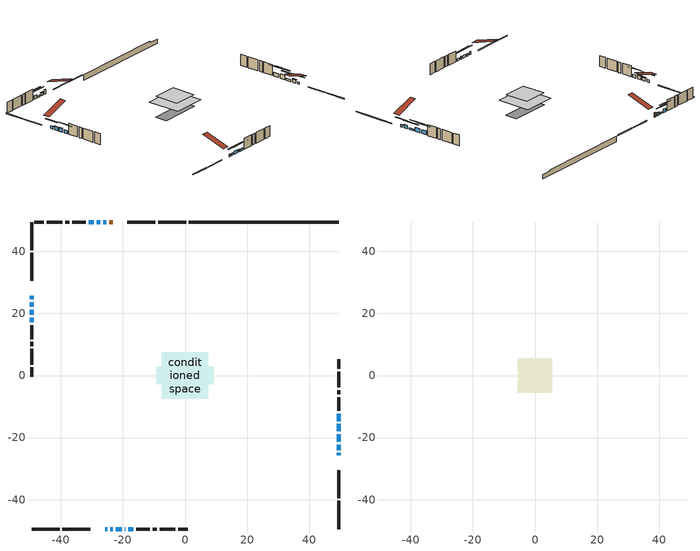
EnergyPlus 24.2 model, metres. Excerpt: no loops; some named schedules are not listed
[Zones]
conditioned space
 floor outside (Floor1 construction): -2.5,-2.5 -2.5,2.5 2.5,2.5 2.5,-2.5 z1.53
 floor adiabatic (AdiabaticFloorConstruction): -7.53,-7.53 -7.53,7.53 7.53,7.53 7.53,-7.53 z3.97
 floor foundation (Slab1 construction): -9.19,-2.85 -9.19,2.85 9.19,2.85 9.19,-2.85 z-0.91
 wall outside (RimJoist1 construction): 0.36,49.45 -8.67,49.45 / -49.45,-49.45 -40.41,-49.45 / -49.45,49.45 -49.45,40.41 / 49.45,-49.45 49.45,-40.41 z1.53:1.83
 wall outside (RimJoist2 construction): -9.6,49.45 -18.63,49.45 / -39.49,-49.45 -30.46,-49.45 / -49.45,39.49 -49.45,30.46 / 49.45,-39.49 49.45,-30.46 z1.53:1.83
 wall outside (AdiabaticWallConstruction 1): -23.33,49.45 -24.4,49.45 z1.53:3.56
 wall outside (AdiabaticWallConstruction): -25.76,-49.45 -25.05,-49.45 / -25.32,49.45 -26.34,49.45 / -22.38,-49.45 -20.35,-49.45 / -19.42,-49.45 -19.22,-49.45 z1.53:2.75; -49.45,25.76 -49.45,24.59 z1.53:2.7; 49.45,-25.76 49.45,-24.95 / -24.12,-49.45 -23.31,-49.45 / -18.29,-49.45 -16.66,-49.45 z1.53:2.55; 49.45,-24.02 49.45,-22.29 z1.53:2.8; -49.45,23.67 -49.45,22.09 / -49.45,18.66 -49.45,17.08 z1.53:2.95; -49.45,21.16 -49.45,19.58 z1.53:3.03; 49.45,-21.36 49.45,-18.92 z1.53:2.34; -27.27,49.45 -28.49,49.45 z1.53:2.35; 49.45,-17.99 49.45,-15.61 z1.53:3.46; 49.45,-14.68 49.45,-12.34 z1.53:3.31; -29.42,49.45 -31.02,49.45 z1.53:3.11
 wall outside (Wall1 construction): -31.95,49.45 -36.37,49.45 / -15.73,-49.45 -11.31,-49.45 / -49.45,16.15 -49.45,11.73 / 49.45,-11.41 49.45,-6.99 z1.53:6.41
 wall outside (Wall2 construction): -37.3,49.45 -38.62,49.45 / -10.38,-49.45 -9.06,-49.45 / -49.45,10.8 -49.45,9.47 / 49.45,-6.06 49.45,-4.74 z1.53:6.41
 wall outside (Wall3 construction): -39.55,49.45 -44.58,49.45 / -8.13,-49.45 -3.1,-49.45 / -49.45,8.54 -49.45,3.52 / 49.45,-3.81 49.45,1.21 z1.53:6.41
 wall outside (Wall4 construction): -45.5,49.45 -48.52,49.45 / -2.18,-49.45 0.84,-49.45 / -49.45,2.59 -49.45,-0.42 / 49.45,2.14 49.45,5.16 z1.53:6.41
 wall foundation (FoundationWall1 construction): 1.29,49.45,-0.91 1.29,49.45,1.53 44.63,49.45,1.53 44.63,49.45,0.91 49.45,49.45,0.91 49.45,49.45,-0.91
 window (WindowConstruction 13): -25.76,-49.45 -25.05,-49.45 z1.53:2.75
 window (WindowConstruction 5): -49.45,25.76 -49.45,24.59 z1.53:2.7
 window (WindowConstruction 6): 49.45,-25.76 49.45,-24.95 z1.53:2.54
 window (WindowConstruction 7): 49.45,-24.02 49.45,-22.29 z1.53:2.8
 window (WindowConstruction 8): -25.32,49.45 -26.34,49.45 z1.53:2.75
 window (WindowConstruction 9): -24.12,-49.45 -23.31,-49.45 z1.53:2.54
 window (WindowConstruction 10): -22.38,-49.45 -20.35,-49.45 z1.53:2.75
 window (WindowConstruction 11): -49.45,23.66 -49.45,22.09 z1.53:2.95
 window (WindowConstruction 12): -49.45,21.16 -49.45,19.58 z1.53:3.03
 window (WindowConstruction 15): 49.45,-21.36 49.45,-18.92 z1.53:2.34
 window (WindowConstruction 14): -19.42,-49.45 -19.22,-49.45 z1.53:2.75
 window (WindowConstruction 16): -27.27,49.45 -28.49,49.45 z1.53:2.34
 window (WindowConstruction): 49.45,-17.99 49.45,-15.61 z1.53:3.46
 window (WindowConstruction 1): 49.45,-14.68 49.45,-12.34 z1.53:3.31
 window (WindowConstruction 2): -29.42,49.45 -31.02,49.45 z1.53:3.11
 window (WindowConstruction 3): -18.29,-49.45 -16.66,-49.45 z1.53:2.54
 window (WindowConstruction 4): -49.45,18.66 -49.45,17.08 z1.53:2.95
 door (Door): -23.33,49.45 -24.4,49.45 z1.53:3.56
 ceiling adiabatic (AdiabaticFloorConstruction): 7.53,-7.53 7.53,7.53 -7.53,7.53 -7.53,-7.53 z3.97
attic - vented
 floor to conditioned space (Floor2 construction Reversed): -5.52,-5.52 -5.52,5.52 5.52,5.52 5.52,-5.52 z6.41
 roof outside (Roof1 construction): -22.4,49.45,6.41 -22.4,38.68,9.99 -19.56,38.68,9.99 -19.56,49.45,6.41; -26.69,-49.45,6.41 -26.69,-38.68,9.99 -29.53,-38.68,9.99 -29.53,-49.45,6.41; -49.45,26.69,6.41 -38.68,26.69,9.99 -38.68,29.53,9.99 -49.45,29.53,6.41; 49.45,-26.69,6.41 38.68,-26.69,9.99 38.68,-29.53,9.99 49.45,-29.53,6.41
shading: -49.45,21.95 -49.45,28.4 -49.86,28.4 -49.86,21.95 z5.34; 49.45,-22.31 49.45,-28.4 49.86,-28.4 49.86,-22.31 z5.18; 49.45,-22.09 49.45,-24.22 49.86,-24.22 49.86,-22.09 z3; -26.54,49.45 -25.12,49.45 -25.12,49.86 -26.54,49.86 z2.95; -20.67,-49.45 -26.76,-49.45 -26.76,-49.86 -20.67,-49.86 z5.18; -17.71,-49.45 -25.02,-49.45 -25.02,-49.86 -17.71,-49.86 z5.39; -49.45,21.89 -49.45,23.87 -49.86,23.87 -49.86,21.89 z3.15; -49.45,19.38 -49.45,21.36 -49.86,21.36 -49.86,19.38 z3.23; 49.45,-16.28 49.45,-24 49.86,-24 49.86,-16.28 z4.98; -31.13,49.45 -24.63,49.45 -24.63,49.86 -31.13,49.86 z4.98; 49.45,-12.97 49.45,-20.63 49.86,-20.63 49.86,-12.97 z6.1; 49.45,-9.7 49.45,-17.32 49.86,-17.32 49.86,-9.7 z5.95; -33.66,49.45 -26.78,49.45 -26.78,49.86 -33.66,49.86 z5.75; -14.02,-49.45 -20.93,-49.45 -20.93,-49.86 -14.02,-49.86 z5.18; -49.45,14.44 -49.45,21.29 -49.86,21.29 -49.86,14.44 z5.59
[Building]
Building 1: Terrain=Suburbs
[Site:Location]
Toronto City Centre_ON: Latitude {deg}=43.63; Longitude {deg}=-79.39; Time Zone {hr}=-5; Elevation {m}=77; Keep Site Location Information=Yes
[Site:GroundTemperature:Shallow]
5.01852, 3.26908, 3.12898, 3.95918, 7.29196, 10.6092, 13.4851, 15.3069, 15.4617, 13.9799, 11.1774, 7.9619
[Site:WaterMainsTemperature]
Calculation Method=Schedule; Temperature Schedule=mains temperature schedule
[Material] Roughness=Rough; Thermal Absorptance=0.9
Name | Thickness {m} | Conductivity {W/m-K} | Density {kg/m3} | Specific Heat {J/kg-K} | Solar Absorptance | Visible Absorptance
asphalt or fiberglass shingles | 0.00635 | 0.162714 | 1121.4 | 1465.45 | 0.4 | 0.4
ceiling loosefill ins | 0.254 | 0.0480833 | 16.02 | 1046.75 | 0.7 | 0.7
ceiling stud and cavity | 0.1397 | 0.159953 | 65.682 | 1177.47 | 0.7 | 0.7
concrete 4.0 in. | 0.1016 | 1.803125 | 2242.8 | 837.4 | 0.7 | 0.7
concrete 8.0 in. | 0.2032 | 1.803125 | 2242.8 | 837.4 | 0.7 | 0.7
door material | 0.04445 | 0.053851 | 512.64 | 1214.23 | 0.7 | 0.7
exterior vertical ins | 0.0355244 | 0.029427 | 32.04 | 1214.23 | 0.7 | 0.7
floor covering | 0.0127 | 0.0433444 | 54.468 | 1339.84 | 0.6 | 0.6
floor rigid ins; rim joist rigid ins; wall rigid ins | 0.051816 | 0.029427 | 32.04 | 1214.23 | 0.7 | 0.7
floor rigid ins 1; wall rigid ins 1 | 0.512978 | 0.029427 | 32.04 | 1214.23 | 0.7 | 0.7
floor stud and cavity | 0.1397 | 0.2272 | 92.3553 | 1139.71 | 0.7 | 0.7
floor stud and cavity 1 | 0.1397 | 1.75129 | 37.0049 | 1207.88 | 0.7 | 0.7
furniture material conditioned space 1 | 0.1524 | 0.115458 | 640.8 | 1214.23 | 0.6 | 0.6
gypsum board | 0.0127 | 0.160291 | 801 | 837.4 | 0.6 | 0.6
gypsum board 1 | 0.00254 | 0.160291 | 801 | 837.4 | 0.6 | 0.6
gypsum board 2 | 0.0127 | 0.160291 | 801 | 837.4 | 0.7 | 0.7
osb sheathing 0.5 in. | 0.0127 | 0.115458 | 512.64 | 1214.23 | 0.7 | 0.7
osb sheathing 0.75 in. | 0.01905 | 0.115458 | 512.64 | 1214.23 | 0.7 | 0.7
osb sheathing 2.0 in. | 0.0508 | 0.115458 | 512.64 | 1214.23 | 0.7 | 0.7
rim joist stud and cavity | 0.0508 | 0.0405436 | 125.044 | 1163.47 | 0.6 | 0.6
rim joist stud and cavity 1 | 0.0508 | 0.0290657 | 125.044 | 1163.47 | 0.6 | 0.6
wall stud and cavity | 0.1397 | 0.260132 | 139.0536 | 1170.24 | 0.7 | 0.7
wall stud and cavity 1 | 0.0889 | 0.259955 | 50.32683 | 1063.81 | 0.7 | 0.7
wall stud and cavity 2 | 0.1397 | 0.260987 | 139.0536 | 1170.24 | 0.7 | 0.7
wall stud and cavity 3 | 0.1397 | 0.0842636 | 139.0536 | 1170.24 | 0.7 | 0.7
wall stud and cavity 4 | 0.0889 | 0.380278 | 52.3479 | 1209.89 | 0.7 | 0.7
wall stud and cavity 5 | 0.0889 | 0.391764 | 83.0341 | 1211.67 | 0.7 | 0.7
wood siding | 0.0254 | 0.102417 | 544.68 | 1172.36 | 0.4 | 0.4
wood siding 1 | 0.00254 | 0.102417 | 544.68 | 1172.36 | 0.4 | 0.4
wood siding 2; wood siding 3; wood siding 4 | 0.0254 | 0.102417 | 544.68 | 1172.36 | 0.7 | 0.7
[WindowMaterial:SimpleGlazingSystem]
Name | U-Factor {W/m2-K} | Solar Heat Gain Coefficient
WindowMaterial | 2.87647 | 0.71
WindowMaterial 1 | 2.9077 | 0.68
WindowMaterial 10 | 6.70685 | 0.75
WindowMaterial 11 | 7.17813 | 0.61
WindowMaterial 12 | 2.94461 | 0.64
WindowMaterial 13 | 2.961077 | 0.56
WindowMaterial 2 | 2.909975 | 0.64
WindowMaterial 3 | 2.96903 | 0.55
WindowMaterial 4 | 2.90259 | 0.68
WindowMaterial 5 | 2.92474 | 0.66
WindowMaterial 6 | 2.95256 | 0.63
WindowMaterial 7 | 2.904297 | 0.68
WindowMaterial 8 | 2.94518 | 0.59
WindowMaterial 9 | 2.90032 | 0.68
[Construction]
AdiabaticFloorConstruction: floor stud and cavity 1, floor rigid ins 1, osb sheathing 0.75 in., floor covering
AdiabaticWallConstruction: wood siding 3, wall rigid ins 1, wall stud and cavity 4, gypsum board
AdiabaticWallConstruction 1: wood siding 4, wall rigid ins 1, wall stud and cavity 4, gypsum board
Door: door material
Floor1 construction: floor stud and cavity, floor rigid ins, osb sheathing 0.75 in., floor covering
Floor2 construction Reversed: gypsum board, ceiling stud and cavity, ceiling loosefill ins
FoundationWall1 construction: concrete 8.0 in., gypsum board 2
furniture construction conditioned space 1: furniture material conditioned space 1
PartitionWallConstruction: gypsum board, wall stud and cavity 5, gypsum board
RimJoist1 construction: wood siding 2, rim joist rigid ins, osb sheathing 2.0 in., rim joist stud and cavity
RimJoist2 construction: wood siding 2, osb sheathing 2.0 in., rim joist stud and cavity 1
Roof1 construction: asphalt or fiberglass shingles
Slab1 construction: concrete 4.0 in.
Wall1 construction: wood siding, wall rigid ins, osb sheathing 0.5 in., wall stud and cavity, gypsum board
Wall2 construction: wood siding 1, wall stud and cavity 1, gypsum board 1
Wall3 construction: wood siding, wall rigid ins, osb sheathing 0.5 in., wall stud and cavity 2, gypsum board
Wall4 construction: wood siding, osb sheathing 0.5 in., wall stud and cavity 3, gypsum board
WindowConstruction: WindowMaterial
WindowConstruction 1: WindowMaterial 1
WindowConstruction 10; WindowConstruction 8: WindowMaterial 8
WindowConstruction 11; WindowConstruction 4: WindowMaterial 4
WindowConstruction 12: WindowMaterial 9
WindowConstruction 13: WindowMaterial 10
WindowConstruction 14: WindowMaterial 11
WindowConstruction 15: WindowMaterial 12
WindowConstruction 16: WindowMaterial 13
WindowConstruction 2: WindowMaterial 2
WindowConstruction 3; WindowConstruction 9: WindowMaterial 3
WindowConstruction 5: WindowMaterial 5
WindowConstruction 6: WindowMaterial 6
WindowConstruction 7: WindowMaterial 7
[Zone] Multiplier=1; Part of Total Floor Area=Yes
Name | Volume {m3}
attic - vented | 71.0824
conditioned space | 888.9
[Space]
Name | Zone | Volume {m3}
attic - vented 1 | attic - vented | 71.0824
conditioned space 1 | conditioned space | 888.9
[ZoneInfiltration:EffectiveLeakageArea]
infil attic - vented 1: Zone or Space=attic - vented 1; Schedule=Always On Discrete; Effective Air Leakage Area {cm2}=5139.79; Stack Coefficient=0.000249441; Wind Coefficient=1.0671e-05
[ZoneMixing]
whole house fan mix: Zone or Space=attic - vented; Schedule=Always On Continuous; Design Flow Rate Calculation Method=Flow/Zone; Design Flow Rate {m3/s}=0; Source Zone or Space=conditioned space
[SurfaceProperty:ExposedFoundationPerimeter]
Slab1: Exposed Perimeter Calculation Method=TotalExposedPerimeter; Total Exposed Perimeter {m}=48.159
[InternalMass] Zone or ZoneList=conditioned space; Space or SpaceList=conditioned space 1
Name | Construction | Surface Area {m2}
furniture mass conditioned space 1 | furniture construction conditioned space 1 | 142.708
partition wall mass | PartitionWallConstruction | 356.77
[Lights]
interior lighting: Zone or ZoneList or Space or SpaceList=conditioned space 1; Schedule=interior lighting schedule; Design Level Calculation Method=LightingLevel; Lighting Level {W}=343.2; Return Air Fraction=0; Fraction Radiant=0.6; Fraction Visible=0.2; Fraction Replaceable=1
[People]
occupants: Zone or ZoneList or Space or SpaceList=conditioned space 1; Number of People Schedule=occupants schedule; Number of People Calculation Method=People; Number of People=3; Fraction Radiant=0.314171; Sensible Heat Fraction=0.56303; Activity Level Schedule=occupants activity schedule; Carbon Dioxide Generation Rate {m3/s-W}=0; Enable ASHRAE 55 Comfort Warnings=No; Mean Radiant Temperature Calculation Type=EnclosureAveraged
[ElectricEquipment] Zone or ZoneList or Space or SpaceList=conditioned space 1; Design Level Calculation Method=EquipmentLevel
Name | Schedule | Design Level {W} | Fraction Latent | Fraction Radiant | Fraction Lost
clothes dryer | clothes dryer schedule | 140.772 | 0.015 | 0.081 | 0.85
clothes washer | clothes washer schedule | 32.1985 | 0.03 | 0.162 | 0.7
cooking range | cooking range schedule | 215.147 | 0.08 | 0.432 | 0.2
dishwasher | dishwasher schedule | 66.8632 | 0.3 | 0.18 | 0.4
fridge | fridge schedule | 72.9452 | 0 | 0.6 | 0
mech vent house fan | mech vent house fan schedule | 0.95 | 0 | 0 | 1
mech vent house fan cfis | mech vent house fan cfis schedule | 0 | 0 | 0 | 0
misc plug loads | misc plug loads schedule | 494.7 | 0.045 | 0.513 | 0.1
whole house fan | Always On Discrete | 0 | 0 | 0 | 1
[OtherEquipment] Zone or ZoneList or Space or SpaceList=conditioned space 1; Design Level Calculation Method=EquipmentLevel
Name | Fuel Type | Schedule | Design Level {W} | Fraction Latent | Fraction Radiant | Fraction Lost
clothes dryer 1 | Electricity | clothes dryer schedule | 0 | 0.015 | 0.081 | 0.85
cooking range 1 | Electricity | cooking range schedule | 0 | 0.08 | 0.432 | 0.2
general water use latent | None | general water use schedule | 62.594 | 1 | 0 | 0
general water use sensible | None | general water use schedule | -61.6891 | 0 | 0.6 | 0
mech vent house fan latent load | None | Always On Discrete | 0 | 1 | 0 | 0
mech vent house fan sensible load | None | Always On Discrete | 0 | 0 | 0 | 0
water heater energy adjustment1 | NaturalGas | Always On Discrete | 0.01 | 0 | 0 | 1
[ZoneInfiltration:DesignFlowRate] Zone or ZoneList or Space or SpaceList=conditioned space 1; Schedule=Always On Discrete; Design Flow Rate Calculation Method=Flow/Zone; Design Flow Rate {m3/s}=0
infil flow; natural vent flow; whole house fan flow
[Foundation:Kiva]
Foundation Kiva 1: Initial Indoor Air Temperature {C}=18; Wall Height Above Grade {m}=1.52997; Wall Depth Below Slab {m}=0.2032; Custom Block Material Name 1=exterior vertical ins; Custom Block Depth 1 {m}=2.43998; Custom Block X Position 1 {m}=0.2159; Custom Block Z Position 1 {m}=0
[Foundation:Kiva:Settings]
Soil Conductivity {W/m-K}=0.849921; Soil Density {kg/m3}=1842.3; Soil Specific Heat {J/kg-K}=418.7; Ground Solar Absorptivity=0.9; Ground Thermal Absorptivity=0.9; Ground Surface Roughness {m}=0.03; Far-Field Width {m}=40; Deep-Ground Boundary Condition=ZeroFlux; Deep-Ground Depth {m}=40; Minimum Cell Dimension {m}=0.2; Maximum Cell Growth Coefficient=3; Simulation Timestep=Timestep
[Exterior:Lights]
exterior lighting: Schedule=exterior lighting schedule; Design Level {W}=75.6
[Schedule:Constant]
Name | Hourly Value
Always On Continuous; mech vent house fan schedule; mech vent house fan cfis schedule; Always On Discrete | 1
occupants activity schedule | 117.228
fridge schedule | 0
[Schedule:Week:Daily]
interior lighting schedule Week Rule - Jan1-Jan27: interior lighting schedule day, interior lighting schedule day, interior lighting schedule day, interior lighting schedule day, interior lighting schedule day, interior lighting schedule day, interior lighting schedule day, interior lighting schedule default day, interior lighting schedule default day, interior lighting schedule default day, interior lighting schedule default day, interior lighting schedule default day
interior lighting schedule Week Rule - Jan28-Feb3: interior lighting schedule day, interior lighting schedule day, interior lighting schedule day, interior lighting schedule day, interior lighting schedule day 1, interior lighting schedule day 1, interior lighting schedule day 1, interior lighting schedule default day, interior lighting schedule default day, interior lighting schedule default day, interior lighting schedule default day, interior lighting schedule default day
interior lighting schedule Week Rule - Feb4-Feb24: interior lighting schedule day 1, interior lighting schedule day 1, interior lighting schedule day 1, interior lighting schedule day 1, interior lighting schedule day 1, interior lighting schedule day 1, interior lighting schedule day 1, interior lighting schedule default day, interior lighting schedule default day, interior lighting schedule default day, interior lighting schedule default day, interior lighting schedule default day
interior lighting schedule Week Rule - Feb25-Mar3: interior lighting schedule day 1, interior lighting schedule day 1, interior lighting schedule day 1, interior lighting schedule day 1, interior lighting schedule day 2, interior lighting schedule day 2, interior lighting schedule day 2, interior lighting schedule default day, interior lighting schedule default day, interior lighting schedule default day, interior lighting schedule default day, interior lighting schedule default day
interior lighting schedule Week Rule - Mar4-Mar31: interior lighting schedule day 2, interior lighting schedule day 2, interior lighting schedule day 2, interior lighting schedule day 2, interior lighting schedule day 2, interior lighting schedule day 2, interior lighting schedule day 2, interior lighting schedule default day, interior lighting schedule default day, interior lighting schedule default day, interior lighting schedule default day, interior lighting schedule default day
interior lighting schedule Week Rule - Apr1-Apr28: interior lighting schedule day 3, interior lighting schedule day 3, interior lighting schedule day 3, interior lighting schedule day 3, interior lighting schedule day 3, interior lighting schedule day 3, interior lighting schedule day 3, interior lighting schedule default day, interior lighting schedule default day, interior lighting schedule default day, interior lighting schedule default day, interior lighting schedule default day
interior lighting schedule Week Rule - Apr29-May5: interior lighting schedule day 3, interior lighting schedule day 3, interior lighting schedule day 4, interior lighting schedule day 4, interior lighting schedule day 4, interior lighting schedule day 4, interior lighting schedule day 4, interior lighting schedule default day, interior lighting schedule default day, interior lighting schedule default day, interior lighting schedule default day, interior lighting schedule default day
interior lighting schedule Week Rule - May6-May26: interior lighting schedule day 4, interior lighting schedule day 4, interior lighting schedule day 4, interior lighting schedule day 4, interior lighting schedule day 4, interior lighting schedule day 4, interior lighting schedule day 4, interior lighting schedule default day, interior lighting schedule default day, interior lighting schedule default day, interior lighting schedule default day, interior lighting schedule default day
interior lighting schedule Week Rule - May27-Jun2: interior lighting schedule day 4, interior lighting schedule day 4, interior lighting schedule day 4, interior lighting schedule day 4, interior lighting schedule day 4, interior lighting schedule day 5, interior lighting schedule day 5, interior lighting schedule default day, interior lighting schedule default day, interior lighting schedule default day, interior lighting schedule default day, interior lighting schedule default day
interior lighting schedule Week Rule - Jun3-Jun30: interior lighting schedule day 5, interior lighting schedule day 5, interior lighting schedule day 5, interior lighting schedule day 5, interior lighting schedule day 5, interior lighting schedule day 5, interior lighting schedule day 5, interior lighting schedule default day, interior lighting schedule default day, interior lighting schedule default day, interior lighting schedule default day, interior lighting schedule default day
interior lighting schedule Week Rule - Jul1-Jul28: interior lighting schedule day 6, interior lighting schedule day 6, interior lighting schedule day 6, interior lighting schedule day 6, interior lighting schedule day 6, interior lighting schedule day 6, interior lighting schedule day 6, interior lighting schedule default day, interior lighting schedule default day, interior lighting schedule default day, interior lighting schedule default day, interior lighting schedule default day
interior lighting schedule Week Rule - Jul29-Aug4: interior lighting schedule day 6, interior lighting schedule day 6, interior lighting schedule day 6, interior lighting schedule day 7, interior lighting schedule day 7, interior lighting schedule day 7, interior lighting schedule day 7, interior lighting schedule default day, interior lighting schedule default day, interior lighting schedule default day, interior lighting schedule default day, interior lighting schedule default day
interior lighting schedule Week Rule - Aug5-Aug25: interior lighting schedule day 7, interior lighting schedule day 7, interior lighting schedule day 7, interior lighting schedule day 7, interior lighting schedule day 7, interior lighting schedule day 7, interior lighting schedule day 7, interior lighting schedule default day, interior lighting schedule default day, interior lighting schedule default day, interior lighting schedule default day, interior lighting schedule default day
interior lighting schedule Week Rule - Aug26-Sep1: interior lighting schedule day 7, interior lighting schedule day 7, interior lighting schedule day 7, interior lighting schedule day 7, interior lighting schedule day 7, interior lighting schedule day 7, interior lighting schedule day 8, interior lighting schedule default day, interior lighting schedule default day, interior lighting schedule default day, interior lighting schedule default day, interior lighting schedule default day
interior lighting schedule Week Rule - Sep2-Sep29: interior lighting schedule day 8, interior lighting schedule day 8, interior lighting schedule day 8, interior lighting schedule day 8, interior lighting schedule day 8, interior lighting schedule day 8, interior lighting schedule day 8, interior lighting schedule default day, interior lighting schedule default day, interior lighting schedule default day, interior lighting schedule default day, interior lighting schedule default day
interior lighting schedule Week Rule - Sep30-Oct6: interior lighting schedule day 8, interior lighting schedule day 9, interior lighting schedule day 9, interior lighting schedule day 9, interior lighting schedule day 9, interior lighting schedule day 9, interior lighting schedule day 9, interior lighting schedule default day, interior lighting schedule default day, interior lighting schedule default day, interior lighting schedule default day, interior lighting schedule default day
interior lighting schedule Week Rule - Oct7-Oct27: interior lighting schedule day 9, interior lighting schedule day 9, interior lighting schedule day 9, interior lighting schedule day 9, interior lighting schedule day 9, interior lighting schedule day 9, interior lighting schedule day 9, interior lighting schedule default day, interior lighting schedule default day, interior lighting schedule default day, interior lighting schedule default day, interior lighting schedule default day
interior lighting schedule Week Rule - Oct28-Nov3: interior lighting schedule day 9, interior lighting schedule day 9, interior lighting schedule day 9, interior lighting schedule day 9, interior lighting schedule day 10, interior lighting schedule day 10, interior lighting schedule day 10, interior lighting schedule default day, interior lighting schedule default day, interior lighting schedule default day, interior lighting schedule default day, interior lighting schedule default day
interior lighting schedule Week Rule - Nov4-Nov24: interior lighting schedule day 10, interior lighting schedule day 10, interior lighting schedule day 10, interior lighting schedule day 10, interior lighting schedule day 10, interior lighting schedule day 10, interior lighting schedule day 10, interior lighting schedule default day, interior lighting schedule default day, interior lighting schedule default day, interior lighting schedule default day, interior lighting schedule default day
interior lighting schedule Week Rule - Nov25-Dec1: interior lighting schedule day 10, interior lighting schedule day 10, interior lighting schedule day 10, interior lighting schedule day 10, interior lighting schedule day 10, interior lighting schedule day 10, interior lighting schedule day 11, interior lighting schedule default day, interior lighting schedule default day, interior lighting schedule default day, interior lighting schedule default day, interior lighting schedule default day
interior lighting schedule Week Rule - Dec2-Dec31: interior lighting schedule day 11, interior lighting schedule day 11, interior lighting schedule day 11, interior lighting schedule day 11, interior lighting schedule day 11, interior lighting schedule day 11, interior lighting schedule day 11, interior lighting schedule default day, interior lighting schedule default day, interior lighting schedule default day, interior lighting schedule default day, interior lighting schedule default day
occupants schedule Week Rule - Jan1-Dec31: occupants schedule day, occupants schedule day, occupants schedule day, occupants schedule day, occupants schedule day, occupants schedule day, occupants schedule day, occupants schedule default day, occupants schedule default day, occupants schedule default day, occupants schedule default day, occupants schedule default day
clothes dryer schedule Week Rule - Jan1-Dec31: clothes dryer schedule day, clothes dryer schedule day, clothes dryer schedule day, clothes dryer schedule day, clothes dryer schedule day, clothes dryer schedule day, clothes dryer schedule day, clothes dryer schedule default day, clothes dryer schedule default day, clothes dryer schedule default day, clothes dryer schedule default day, clothes dryer schedule default day
clothes washer schedule Week Rule - Jan1-Dec31: clothes washer schedule day, clothes washer schedule day, clothes washer schedule day, clothes washer schedule day, clothes washer schedule day, clothes washer schedule day, clothes washer schedule day, clothes washer schedule default day, clothes washer schedule default day, clothes washer schedule default day, clothes washer schedule default day, clothes washer schedule default day
cooking range schedule Week Rule - Jan1-Dec31: cooking range schedule day, cooking range schedule day, cooking range schedule day, cooking range schedule day, cooking range schedule day, cooking range schedule day, cooking range schedule day, cooking range schedule default day, cooking range schedule default day, cooking range schedule default day, cooking range schedule default day, cooking range schedule default day
dishwasher schedule Week Rule - Jan1-Dec31: dishwasher schedule day, dishwasher schedule day, dishwasher schedule day, dishwasher schedule day, dishwasher schedule day, dishwasher schedule day, dishwasher schedule day, dishwasher schedule default day, dishwasher schedule default day, dishwasher schedule default day, dishwasher schedule default day, dishwasher schedule default day
misc plug loads schedule Week Rule - Jan1-Dec31: misc plug loads schedule day, misc plug loads schedule day, misc plug loads schedule day, misc plug loads schedule day, misc plug loads schedule day, misc plug loads schedule day, misc plug loads schedule day, misc plug loads schedule default day, misc plug loads schedule default day, misc plug loads schedule default day, misc plug loads schedule default day, misc plug loads schedule default day
general water use schedule Week Rule - Jan1-Dec31: general water use schedule day, general water use schedule day, general water use schedule day, general water use schedule day, general water use schedule day, general water use schedule day, general water use schedule day, general water use schedule default day, general water use schedule default day, general water use schedule default day, general water use schedule default day, general water use schedule default day
exterior lighting schedule Week Rule - Jan1-Jan27: exterior lighting schedule day, exterior lighting schedule day, exterior lighting schedule day, exterior lighting schedule day, exterior lighting schedule day, exterior lighting schedule day, exterior lighting schedule day, exterior lighting schedule default day, exterior lighting schedule default day, exterior lighting schedule default day, exterior lighting schedule default day, exterior lighting schedule default day
exterior lighting schedule Week Rule - Jan28-Feb3: exterior lighting schedule day, exterior lighting schedule day, exterior lighting schedule day, exterior lighting schedule day, exterior lighting schedule day 1, exterior lighting schedule day 1, exterior lighting schedule day 1, exterior lighting schedule default day, exterior lighting schedule default day, exterior lighting schedule default day, exterior lighting schedule default day, exterior lighting schedule default day
exterior lighting schedule Week Rule - Feb4-Feb24: exterior lighting schedule day 1, exterior lighting schedule day 1, exterior lighting schedule day 1, exterior lighting schedule day 1, exterior lighting schedule day 1, exterior lighting schedule day 1, exterior lighting schedule day 1, exterior lighting schedule default day, exterior lighting schedule default day, exterior lighting schedule default day, exterior lighting schedule default day, exterior lighting schedule default day
exterior lighting schedule Week Rule - Feb25-Mar3: exterior lighting schedule day 1, exterior lighting schedule day 1, exterior lighting schedule day 1, exterior lighting schedule day 1, exterior lighting schedule day 2, exterior lighting schedule day 2, exterior lighting schedule day 2, exterior lighting schedule default day, exterior lighting schedule default day, exterior lighting schedule default day, exterior lighting schedule default day, exterior lighting schedule default day
exterior lighting schedule Week Rule - Mar4-Mar31: exterior lighting schedule day 2, exterior lighting schedule day 2, exterior lighting schedule day 2, exterior lighting schedule day 2, exterior lighting schedule day 2, exterior lighting schedule day 2, exterior lighting schedule day 2, exterior lighting schedule default day, exterior lighting schedule default day, exterior lighting schedule default day, exterior lighting schedule default day, exterior lighting schedule default day
exterior lighting schedule Week Rule - Apr1-Apr28: exterior lighting schedule day 3, exterior lighting schedule day 3, exterior lighting schedule day 3, exterior lighting schedule day 3, exterior lighting schedule day 3, exterior lighting schedule day 3, exterior lighting schedule day 3, exterior lighting schedule default day, exterior lighting schedule default day, exterior lighting schedule default day, exterior lighting schedule default day, exterior lighting schedule default day
exterior lighting schedule Week Rule - Apr29-May5: exterior lighting schedule day 3, exterior lighting schedule day 3, exterior lighting schedule day 4, exterior lighting schedule day 4, exterior lighting schedule day 4, exterior lighting schedule day 4, exterior lighting schedule day 4, exterior lighting schedule default day, exterior lighting schedule default day, exterior lighting schedule default day, exterior lighting schedule default day, exterior lighting schedule default day
exterior lighting schedule Week Rule - May6-May26: exterior lighting schedule day 4, exterior lighting schedule day 4, exterior lighting schedule day 4, exterior lighting schedule day 4, exterior lighting schedule day 4, exterior lighting schedule day 4, exterior lighting schedule day 4, exterior lighting schedule default day, exterior lighting schedule default day, exterior lighting schedule default day, exterior lighting schedule default day, exterior lighting schedule default day
exterior lighting schedule Week Rule - May27-Jun2: exterior lighting schedule day 4, exterior lighting schedule day 4, exterior lighting schedule day 4, exterior lighting schedule day 4, exterior lighting schedule day 4, exterior lighting schedule day 5, exterior lighting schedule day 5, exterior lighting schedule default day, exterior lighting schedule default day, exterior lighting schedule default day, exterior lighting schedule default day, exterior lighting schedule default day
exterior lighting schedule Week Rule - Jun3-Jun30: exterior lighting schedule day 5, exterior lighting schedule day 5, exterior lighting schedule day 5, exterior lighting schedule day 5, exterior lighting schedule day 5, exterior lighting schedule day 5, exterior lighting schedule day 5, exterior lighting schedule default day, exterior lighting schedule default day, exterior lighting schedule default day, exterior lighting schedule default day, exterior lighting schedule default day
exterior lighting schedule Week Rule - Jul1-Jul28: exterior lighting schedule day 6, exterior lighting schedule day 6, exterior lighting schedule day 6, exterior lighting schedule day 6, exterior lighting schedule day 6, exterior lighting schedule day 6, exterior lighting schedule day 6, exterior lighting schedule default day, exterior lighting schedule default day, exterior lighting schedule default day, exterior lighting schedule default day, exterior lighting schedule default day
exterior lighting schedule Week Rule - Jul29-Aug4: exterior lighting schedule day 6, exterior lighting schedule day 6, exterior lighting schedule day 6, exterior lighting schedule day 7, exterior lighting schedule day 7, exterior lighting schedule day 7, exterior lighting schedule day 7, exterior lighting schedule default day, exterior lighting schedule default day, exterior lighting schedule default day, exterior lighting schedule default day, exterior lighting schedule default day
exterior lighting schedule Week Rule - Aug5-Aug25: exterior lighting schedule day 7, exterior lighting schedule day 7, exterior lighting schedule day 7, exterior lighting schedule day 7, exterior lighting schedule day 7, exterior lighting schedule day 7, exterior lighting schedule day 7, exterior lighting schedule default day, exterior lighting schedule default day, exterior lighting schedule default day, exterior lighting schedule default day, exterior lighting schedule default day
exterior lighting schedule Week Rule - Aug26-Sep1: exterior lighting schedule day 7, exterior lighting schedule day 7, exterior lighting schedule day 7, exterior lighting schedule day 7, exterior lighting schedule day 7, exterior lighting schedule day 7, exterior lighting schedule day 8, exterior lighting schedule default day, exterior lighting schedule default day, exterior lighting schedule default day, exterior lighting schedule default day, exterior lighting schedule default day
exterior lighting schedule Week Rule - Sep2-Sep29: exterior lighting schedule day 8, exterior lighting schedule day 8, exterior lighting schedule day 8, exterior lighting schedule day 8, exterior lighting schedule day 8, exterior lighting schedule day 8, exterior lighting schedule day 8, exterior lighting schedule default day, exterior lighting schedule default day, exterior lighting schedule default day, exterior lighting schedule default day, exterior lighting schedule default day
[Schedule:Year]
interior lighting schedule: interior lighting schedule Week Rule - Jan1-Jan27, 1, 1, 1, 27, interior lighting schedule Week Rule - Jan28-Feb3, 1, 28, 2, 3, interior lighting schedule Week Rule - Feb4-Feb24, 2, 4, 2, 24, interior lighting schedule Week Rule - Feb25-Mar3, 2, 25, 3, 3, interior lighting schedule Week Rule - Mar4-Mar31, 3, 4, 3, 31, interior lighting schedule Week Rule - Apr1-Apr28, 4, 1, 4, 28, interior lighting schedule Week Rule - Apr29-May5, 4, 29, 5, 5, interior lighting schedule Week Rule - May6-May26, 5, 6, 5, 26, interior lighting schedule Week Rule - May27-Jun2, 5, 27, 6, 2, interior lighting schedule Week Rule - Jun3-Jun30, 6, 3, 6, 30, interior lighting schedule Week Rule - Jul1-Jul28, 7, 1, 7, 28, interior lighting schedule Week Rule - Jul29-Aug4, 7, 29, 8, 4, interior lighting schedule Week Rule - Aug5-Aug25, 8, 5, 8, 25, interior lighting schedule Week Rule - Aug26-Sep1, 8, 26, 9, 1, interior lighting schedule Week Rule - Sep2-Sep29, 9, 2, 9, 29, interior lighting schedule Week Rule - Sep30-Oct6, 9, 30, 10, 6, interior lighting schedule Week Rule - Oct7-Oct27, 10, 7, 10, 27, interior lighting schedule Week Rule - Oct28-Nov3, 10, 28, 11, 3, interior lighting schedule Week Rule - Nov4-Nov24, 11, 4, 11, 24, interior lighting schedule Week Rule - Nov25-Dec1, 11, 25, 12, 1, interior lighting schedule Week Rule - Dec2-Dec31, 12, 2, 12, 31
occupants schedule: occupants schedule Week Rule - Jan1-Dec31, 1, 1, 12, 31
clothes dryer schedule: clothes dryer schedule Week Rule - Jan1-Dec31, 1, 1, 12, 31
clothes washer schedule: clothes washer schedule Week Rule - Jan1-Dec31, 1, 1, 12, 31
cooking range schedule: cooking range schedule Week Rule - Jan1-Dec31, 1, 1, 12, 31
dishwasher schedule: dishwasher schedule Week Rule - Jan1-Dec31, 1, 1, 12, 31
misc plug loads schedule: misc plug loads schedule Week Rule - Jan1-Dec31, 1, 1, 12, 31
general water use schedule: general water use schedule Week Rule - Jan1-Dec31, 1, 1, 12, 31
exterior lighting schedule: exterior lighting schedule Week Rule - Jan1-Jan27, 1, 1, 1, 27, exterior lighting schedule Week Rule - Jan28-Feb3, 1, 28, 2, 3, exterior lighting schedule Week Rule - Feb4-Feb24, 2, 4, 2, 24, exterior lighting schedule Week Rule - Feb25-Mar3, 2, 25, 3, 3, exterior lighting schedule Week Rule - Mar4-Mar31, 3, 4, 3, 31, exterior lighting schedule Week Rule - Apr1-Apr28, 4, 1, 4, 28, exterior lighting schedule Week Rule - Apr29-May5, 4, 29, 5, 5, exterior lighting schedule Week Rule - May6-May26, 5, 6, 5, 26, exterior lighting schedule Week Rule - May27-Jun2, 5, 27, 6, 2, exterior lighting schedule Week Rule - Jun3-Jun30, 6, 3, 6, 30, exterior lighting schedule Week Rule - Jul1-Jul28, 7, 1, 7, 28, exterior lighting schedule Week Rule - Jul29-Aug4, 7, 29, 8, 4, exterior lighting schedule Week Rule - Aug5-Aug25, 8, 5, 8, 25, exterior lighting schedule Week Rule - Aug26-Sep1, 8, 26, 9, 1, exterior lighting schedule Week Rule - Sep2-Sep29, 9, 2, 9, 29, exterior lighting schedule Week Rule - Sep30-Oct6, 9, 30, 10, 6, exterior lighting schedule Week Rule - Oct7-Oct27, 10, 7, 10, 27, exterior lighting schedule Week Rule - Oct28-Nov3, 10, 28, 11, 3, exterior lighting schedule Week Rule - Nov4-Nov24, 11, 4, 11, 24, exterior lighting schedule Week Rule - Nov25-Dec1, 11, 25, 12, 1, exterior lighting schedule Week Rule - Dec2-Dec31, 12, 2, 12, 31
[Schedule:Compact]
mains temperature schedule: Through: 01/01, For: AllDays, Until: 24:00, 8.80333, Through: 01/02, For: AllDays, Until: 24:00, 8.74333, Through: 01/03, For: AllDays, Until: 24:00, 8.68389, Through: 01/04, For: AllDays, Until: 24:00, 8.62611, Through: 01/05, For: AllDays, Until: 24:00, 8.56944, Through: 01/06, For: AllDays, Until: 24:00, 8.51389, Through: 01/07, For: AllDays, Until: 24:00, 8.45944, Through: 01/08, For: AllDays, Until: 24:00, 8.40611, Through: 01/09, For: AllDays, Until: 24:00, 8.35389, Through: 01/10, For: AllDays, Until: 24:00, 8.30278, Through: 01/11, For: AllDays, Until: 24:00, 8.25333, Through: 01/12, For: AllDays, Until: 24:00, 8.205, Through: 01/13, For: AllDays, Until: 24:00, 8.15778, Through: 01/14, For: AllDays, Until: 24:00, 8.11222, Through: 01/15, For: AllDays, Until: 24:00, 8.06778, Through: 01/16, For: AllDays, Until: 24:00, 8.02444, Through: 01/17, For: AllDays, Until: 24:00, 7.98222, Through: 01/18, For: AllDays, Until: 24:00, 7.94167, Through: 01/19, For: AllDays, Until: 24:00, 7.90222, Through: 01/20, For: AllDays, Until: 24:00, 7.86444, Through: 01/21, For: AllDays, Until: 24:00, 7.82778, Through: 01/22, For: AllDays, Until: 24:00, 7.79278, Through: 01/23, For: AllDays, Until: 24:00, 7.75889, Through: 01/24, For: AllDays, Until: 24:00, 7.72667, Through: 01/25, For: AllDays, Until: 24:00, 7.69556, Through: 01/26, For: AllDays, Until: 24:00, 7.66611, Through: 01/27, For: AllDays, Until: 24:00, 7.63778, Through: 01/28, For: AllDays, Until: 24:00, 7.61111, Through: 01/29, For: AllDays, Until: 24:00, 7.58556, Through: 01/30, For: AllDays, Until: 24:00, 7.56167, Through: 01/31, For: AllDays, Until: 24:00, 7.53944, Through: 02/01, For: AllDays, Until: 24:00, 7.51833, Through: 02/02, For: AllDays, Until: 24:00, 7.49889, Through: 02/03, For: AllDays, Until: 24:00, 7.48111, Through: 02/04, For: AllDays, Until: 24:00, 7.46444, Through: 02/05, For: AllDays, Until: 24:00, 7.44944, Through: 02/06, For: AllDays, Until: 24:00, 7.43556, Through: 02/07, For: AllDays, Until: 24:00, 7.42333, Through: 02/08, For: AllDays, Until: 24:00, 7.41278, Through: 02/09, For: AllDays, Until: 24:00, 7.40389, Through: 02/10, For: AllDays, Until: 24:00, 7.39611, Through: 02/11, For: AllDays, Until: 24:00, 7.39, Through: 02/12, For: AllDays, Until: 24:00, 7.38556, Through: 02/13, For: AllDays, Until: 24:00, 7.38222, Through: 02/14, For: AllDays, Until: 24:00, 7.38056, Through: 02/15, For: AllDays, Until: 24:00, 7.38056, Through: 02/16, For: AllDays, Until: 24:00, 7.38222, Through: 02/17, For: AllDays, Until: 24:00, 7.385, Through: 02/18, For: AllDays, Until: 24:00, 7.38944, Through: 02/19, For: AllDays, Until: 24:00, 7.395, Through: 02/20, For: AllDays, Until: 24:00, 7.40278, Through: 02/21, For: AllDays, Until: 24:00, 7.41167, Through: 02/22, For: AllDays, Until: 24:00, 7.42222, Through: 02/23, For: AllDays, Until: 24:00, 7.43389, Through: 02/24, For: AllDays, Until: 24:00, 7.44722, Through: 02/25, For: AllDays, Until: 24:00, 7.46222, Through: 02/26, For: AllDays, Until: 24:00, 7.47833, Through: 02/27, For: AllDays, Until: 24:00, 7.49611, Through: 02/28, For: AllDays, Until: 24:00, 7.51556, Through: 03/01, For: AllDays, Until: 24:00, 7.53667, Through: 03/02, For: AllDays, Until: 24:00, 7.55889, Through: 03/03, For: AllDays, Until: 24:00, 7.58222, Through: 03/04, For: AllDays, Until: 24:00, 7.60722, Through: 03/05, For: AllDays, Until: 24:00, 7.63389, Through: 03/06, For: AllDays, Until: 24:00, 7.66222, Through: 03/07, For: AllDays, Until: 24:00, 7.69111, Through: 03/08, For: AllDays, Until: 24:00, 7.72222, Through: 03/09, For: AllDays, Until: 24:00, 7.75444, Through: 03/10, For: AllDays, Until: 24:00, 7.78778, Through: 03/11, For: AllDays, Until: 24:00, 7.82278, Through: 03/12, For: AllDays, Until: 24:00, 7.85944, Through: 03/13, For: AllDays, Until: 24:00, 7.89722, Through: 03/14, For: AllDays, Until: 24:00, 7.93611, Through: 03/15, For: AllDays, Until: 24:00, 7.97667, Through: 03/16, For: AllDays, Until: 24:00, 8.01833, Through: 03/17, For: AllDays, Until: 24:00, 8.06167, Through: 03/18, For: AllDays, Until: 24:00, 8.10611, Through: 03/19, For: AllDays, Until: 24:00, 8.15167, Through: 03/20, For: AllDays, Until: 24:00, 8.19833, Through: 03/21, For: AllDays, Until: 24:00, 8.24667, Through: 03/22, For: AllDays, Until: 24:00, 8.29611, Through: 03/23, For: AllDays, Until: 24:00, 8.34667, Through: 03/24, For: AllDays, Until: 24:00, 8.39889, Through: 03/25, For: AllDays, Until: 24:00, 8.45167, Through: 03/26, For: AllDays, Until: 24:00, 8.50611, Through: 03/27, For: AllDays, Until: 24:00, 8.56167, Through: 03/28, For: AllDays, Until: 24:00, 8.61833, Through: 03/29, For: AllDays, Until: 24:00, 8.67611, Through: 03/30, For: AllDays, Until: 24:00, 8.735, Through: 03/31, For: AllDays, Until: 24:00, 8.795, Through: 04/01, For: AllDays, Until: 24:00, 8.85611, Through: 04/02, For: AllDays, Until: 24:00, 8.91833, Through: 04/03, For: AllDays, Until: 24:00, 8.98167, Through: 04/04, For: AllDays, Until: 24:00, 9.04556, Through: 04/05, For: AllDays, Until: 24:00, 9.11111, Through: 04/06, For: AllDays, Until: 24:00, 9.17722, Through: 04/07, For: AllDays, Until: 24:00, 9.24444, Through: 04/08, For: AllDays, Until: 24:00, 9.31222, Through: 04/09, For: AllDays, Until: 24:00, 9.38167, Through: 04/10, For: AllDays, Until: 24:00, 9.45167, Through: 04/11, For: AllDays, Until: 24:00, 9.52222, Through: 04/12, For: AllDays, Until: 24:00, 9.59444, Through: 04/13, For: AllDays, Until: 24:00, 9.66667, Through: 04/14, For: AllDays, Until: 24:00, 9.74, Through: 04/15, For: AllDays, Until: 24:00, 9.81444, Through: 04/16, For: AllDays, Until: 24:00, 9.88944, Through: 04/17, For: AllDays, Until: 24:00, 9.96556, Through: 04/18, For: AllDays, Until: 24:00, 10.0417, Through: 04/19, For: AllDays, Until: 24:00, 10.1189, Through: 04/20, For: AllDays, Until: 24:00, 10.1972, Through: 04/21, For: AllDays, Until: 24:00, 10.2756, Through: 04/22, For: AllDays, Until: 24:00, 10.355, Through: 04/23, For: AllDays, Until: 24:00, 10.435, Through: 04/24, For: AllDays, Until: 24:00, 10.515, Through: 04/25, For: AllDays, Until: 24:00, 10.5961, Through: 04/26, For: AllDays, Until: 24:00, 10.6778, Through: 04/27, For: AllDays, Until: 24:00, 10.76, Through: 04/28, For: AllDays, Until: 24:00, 10.8428, Through: 04/29, For: AllDays, Until: 24:00, 10.9261, Through: 04/30, For: AllDays, Until: 24:00, 11.0094, Through: 05/01, For: AllDays, Until: 24:00, 11.0933, Through: 05/02, For: AllDays, Until: 24:00, 11.1778, Through: 05/03, For: AllDays, Until: 24:00, 11.2628, Through: 05/04, For: AllDays, Until: 24:00, 11.3478, Through: 05/05, For: AllDays, Until: 24:00, 11.4333, Through: 05/06, For: AllDays, Until: 24:00, 11.5189, Through: 05/07, For: AllDays, Until: 24:00, 11.605, Through: 05/08, For: AllDays, Until: 24:00, 11.6917, Through: 05/09, For: AllDays, Until: 24:00, 11.7778, Through: 05/10, For: AllDays, Until: 24:00, 11.865, Through: 05/11, For: AllDays, Until: 24:00, 11.9517, Through: 05/12, For: AllDays, Until: 24:00, 12.0389, Through: 05/13, For: AllDays, Until: 24:00, 12.1261, Through: 05/14, For: AllDays, Until: 24:00, 12.2133, Through: 05/15, For: AllDays, Until: 24:00, 12.3006, Through: 05/16, For: AllDays, Until: 24:00, 12.3883, Through: 05/17, For: AllDays, Until: 24:00, 12.4756, Through: 05/18, For: AllDays, Until: 24:00, 12.5628, Through: 05/19, For: AllDays, Until: 24:00, 12.6506, Through: 05/20, For: AllDays, Until: 24:00, 12.7378, Through: 05/21, For: AllDays, Until: 24:00, 12.825, Through: 05/22, For: AllDays, Until: 24:00, 12.9122, Through: 05/23, For: AllDays, Until: 24:00, 12.9994, Through: 05/24, For: AllDays, Until: 24:00, 13.0861, Through: 05/25, For: AllDays, Until: 24:00, 13.1728, Through: 05/26, For: AllDays, Until: 24:00, 13.2594, Through: 05/27, For: AllDays, Until: 24:00, 13.3456, Through: 05/28, For: AllDays, Until: 24:00, 13.4317, Through: 05/29, For: AllDays, Until: 24:00, 13.5172, Through: 05/30, For: AllDays, Until: 24:00, 13.6028, Through: 05/31, For: AllDays, Until: 24:00, 13.6878, Through: 06/01, For: AllDays, Until: 24:00, 13.7722, Through: 06/02, For: AllDays, Until: 24:00, 13.8567, Through: 06/03, For: AllDays, Until: 24:00, 13.9406, Through: 06/04, For: AllDays, Until: 24:00, 14.0239, Through: 06/05, For: AllDays, Until: 24:00, 14.1067, Through: 06/06, For: AllDays, Until: 24:00, 14.1894, Through: 06/07, For: AllDays, Until: 24:00, 14.2711, Through: 06/08, For: AllDays, Until: 24:00, 14.3528, Through: 06/09, For: AllDays, Until: 24:00, 14.4339, Through: 06/10, For: AllDays, Until: 24:00, 14.5139, Through: 06/11, For: AllDays, Until: 24:00, 14.5939, Through: 06/12, For: AllDays, Until: 24:00, 14.6728, Through: 06/13, For: AllDays, Until: 24:00, 14.7511, Through: 06/14, For: AllDays, Until: 24:00, 14.8289, Through: 06/15, For: AllDays, Until: 24:00, 14.9061, Through: 06/16, For: AllDays, Until: 24:00, 14.9822, Through: 06/17, For: AllDays, Until: 24:00, 15.0578, Through: 06/18, For: AllDays, Until: 24:00, 15.1328, Through: 06/19, For: AllDays, Until: 24:00, 15.2067, Through: 06/20, For: AllDays, Until: 24:00, 15.28, Through: 06/21, For: AllDays, Until: 24:00, 15.3522, Through: 06/22, For: AllDays, Until: 24:00, 15.4239, Through: 06/23, For: AllDays, Until: 24:00, 15.4944, Through: 06/24, For: AllDays, Until: 24:00, 15.5639, Through: 06/25, For: AllDays, Until: 24:00, 15.6328, Through: 06/26, For: AllDays, Until: 24:00, 15.7006, Through: 06/27, For: AllDays, Until: 24:00, 15.7678, Through: 06/28, For: AllDays, Until: 24:00, 15.8333, Through: 06/29, For: AllDays, Until: 24:00, 15.8983, Through: 06/30, For: AllDays, Until: 24:00, 15.9622, Through: 07/01, For: AllDays, Until: 24:00, 16.025, Through: 07/02, For: AllDays, Until: 24:00, 16.0872, Through: 07/03, For: AllDays, Until: 24:00, 16.1478, Through: 07/04, For: AllDays, Until: 24:00, 16.2072, Through: 07/05, For: AllDays, Until: 24:00, 16.2661, Through: 07/06, For: AllDays, Until: 24:00, 16.3233, Through: 07/07, For: AllDays, Until: 24:00, 16.3794, Through: 07/08, For: AllDays, Until: 24:00, 16.435, Through: 07/09, For: AllDays, Until: 24:00, 16.4889, Through: 07/10, For: AllDays, Until: 24:00, 16.5417, Through: 07/11, For: AllDays, Until: 24:00, 16.5928, Through: 07/12, For: AllDays, Until: 24:00, 16.6433, Through: 07/13, For: AllDays, Until: 24:00, 16.6922, Through: 07/14, For: AllDays, Until: 24:00, 16.74, Through: 07/15, For: AllDays, Until: 24:00, 16.7867, Through: 07/16, For: AllDays, Until: 24:00, 16.8322, Through: 07/17, For: AllDays, Until: 24:00, 16.8761, Through: 07/18, For: AllDays, Until: 24:00, 16.9189, Through: 07/19, For: AllDays, Until: 24:00, 16.96, Through: 07/20, For: AllDays, Until: 24:00, 17, Through: 07/21, For: AllDays, Until: 24:00, 17.0389, Through: 07/22, For: AllDays, Until: 24:00, 17.0761, Through: 07/23, For: AllDays, Until: 24:00, 17.1122, Through: 07/24, For: AllDays, Until: 24:00, 17.1467, Through: 07/25, For: AllDays, Until: 24:00, 17.18, Through: 07/26, For: AllDays, Until: 24:00, 17.2117, Through: 07/27, For: AllDays, Until: 24:00, 17.2422, Through: 07/28, For: AllDays, Until: 24:00, 17.2711, Through: 07/29, For: AllDays, Until: 24:00, 17.2983, Through: 07/30, For: AllDays, Until: 24:00, 17.3244, Through: 07/31, For: AllDays, Until: 24:00, 17.3494, Through: 08/01, For: AllDays, Until: 24:00, 17.3728, Through: 08/02, For: AllDays, Until: 24:00, 17.3944, Through: 08/03, For: AllDays, Until: 24:00, 17.4144, Through: 08/04, For: AllDays, Until: 24:00, 17.4333, Through: 08/05, For: AllDays, Until: 24:00, 17.4506, Through: 08/06, For: AllDays, Until: 24:00, 17.4667, Through: 08/07, For: AllDays, Until: 24:00, 17.4811, Through: 08/08, For: AllDays, Until: 24:00, 17.4939, Through: 08/09, For: AllDays, Until: 24:00, 17.5056, Through: 08/10, For: AllDays, Until: 24:00, 17.5156, Through: 08/11, For: AllDays, Until: 24:00, 17.5239, Through: 08/12, For: AllDays, Until: 24:00, 17.5311, Through: 08/13, For: AllDays, Until: 24:00, 17.5361, Through: 08/14, For: AllDays, Until: 24:00, 17.54, Through: 08/15, For: AllDays, Until: 24:00, 17.5428, Through: 08/16, For: AllDays, Until: 24:00, 17.5439, Through: 08/17, For: AllDays, Until: 24:00, 17.5433, Through: 08/18, For: AllDays, Until: 24:00, 17.5411, Through: 08/19, For: AllDays, Until: 24:00, 17.5372, Through: 08/20, For: AllDays, Until: 24:00, 17.5322, Through: 08/21, For: AllDays, Until: 24:00, 17.5256, Through: 08/22, For: AllDays, Until: 24:00, 17.5178, Through: 08/23, For: AllDays, Until: 24:00, 17.5083, Through: 08/24, For: AllDays, Until: 24:00, 17.4972, Through: 08/25, For: AllDays, Until: 24:00, 17.4844, Through: 08/26, For: AllDays, Until: 24:00, 17.4706, Through: 08/27, For: AllDays, Until: 24:00, 17.455, Through: 08/28, For: AllDays, Until: 24:00, 17.4378, Through: 08/29, For: AllDays, Until: 24:00, 17.4194, Through: 08/30, For: AllDays, Until: 24:00, 17.3994, Through: 08/31, For: AllDays, Until: 24:00, 17.3778, Through: 09/01, For: AllDays, Until: 24:00, 17.355, Through: 09/02, For: AllDays, Until: 24:00, 17.3311, Through: 09/03, For: AllDays, Until: 24:00, 17.305, Through: 09/04, For: AllDays, Until: 24:00, 17.2778, Through: 09/05, For: AllDays, Until: 24:00, 17.2494, Through: 09/06, For: AllDays, Until: 24:00, 17.2194, Through: 09/07, For: AllDays, Until: 24:00, 17.1878, Through: 09/08, For: AllDays, Until: 24:00, 17.155, Through: 09/09, For: AllDays, Until: 24:00, 17.1206, Through: 09/10, For: AllDays, Until: 24:00, 17.085, Through: 09/11, For: AllDays, Until: 24:00, 17.0483, Through: 09/12, For: AllDays, Until: 24:00, 17.01, Through: 09/13, For: AllDays, Until: 24:00, 16.97, Through: 09/14, For: AllDays, Until: 24:00, 16.9289, Through: 09/15, For: AllDays, Until: 24:00, 16.8867, Through: 09/16, For: AllDays, Until: 24:00, 16.8428, Through: 09/17, For: AllDays, Until: 24:00, 16.7983, Through: 09/18, For: AllDays, Until: 24:00, 16.7517, Through: 09/19, For: AllDays, Until: 24:00, 16.7044, Through: 09/20, For: AllDays, Until: 24:00, 16.6556, Through: 09/21, For: AllDays, Until: 24:00, 16.6056, Through: 09/22, For: AllDays, Until: 24:00, 16.5544, Through: 09/23, For: AllDays, Until: 24:00, 16.5017, Through: 09/24, For: AllDays, Until: 24:00, 16.4483, Through: 09/25, For: AllDays, Until: 24:00, 16.3933, Through: 09/26, For: AllDays, Until: 24:00, 16.3372, Through: 09/27, For: AllDays, Until: 24:00, 16.2806, Through: 09/28, For: AllDays, Until: 24:00, 16.2222, Through: 09/29, For: AllDays, Until: 24:00, 16.1628, Through: 09/30, For: AllDays, Until: 24:00, 16.1022, Through: 10/01, For: AllDays, Until: 24:00, 16.0406, Through: 10/02, For: AllDays, Until: 24:00, 15.9778, Through: 10/03, For: AllDays, Until: 24:00, 15.9144, Through: 10/04, For: AllDays, Until: 24:00, 15.8494, Through: 10/05, For: AllDays, Until: 24:00, 15.7839, Through: 10/06, For: AllDays, Until: 24:00, 15.7172, Through: 10/07, For: AllDays, Until: 24:00, 15.6494, Through: 10/08, For: AllDays, Until: 24:00, 15.5811, Through: 10/09, For: AllDays, Until: 24:00, 15.5117, Through: 10/10, For: AllDays, Until: 24:00, 15.4411, Through: 10/11, For: AllDays, Until: 24:00, 15.37, Through: 10/12, For: AllDays, Until: 24:00, 15.2978, Through: 10/13, For: AllDays, Until: 24:00, 15.225, Through: 10/14, For: AllDays, Until: 24:00, 15.1511, Through: 10/15, For: AllDays, Until: 24:00, 15.0767, Through: 10/16, For: AllDays, Until: 24:00, 15.0011, Through: 10/17, For: AllDays, Until: 24:00, 14.925, Through: 10/18, For: AllDays, Until: 24:00, 14.8483, Through: 10/19, For: AllDays, Until: 24:00, 14.7706, Through: 10/20, For: AllDays, Until: 24:00, 14.6922, Through: 10/21, For: AllDays, Until: 24:00, 14.6133, Through: 10/22, For: AllDays, Until: 24:00, 14.5339, Through: 10/23, For: AllDays, Until: 24:00, 14.4539, Through: 10/24, For: AllDays, Until: 24:00, 14.3728, Through: 10/25, For: AllDays, Until: 24:00, 14.2917, Through: 10/26, For: AllDays, Until: 24:00, 14.21, Through: 10/27, For: AllDays, Until: 24:00, 14.1272, Through: 10/28, For: AllDays, Until: 24:00, 14.0444, Through: 10/29, For: AllDays, Until: 24:00, 13.9611, Through: 10/30, For: AllDays, Until: 24:00, 13.8772, Through: 10/31, For: AllDays, Until: 24:00, 13.7933, Through: 11/01, For: AllDays, Until: 24:00, 13.7089, Through: 11/02, For: AllDays, Until: 24:00, 13.6239, Through: 11/03, For: AllDays, Until: 24:00, 13.5383, Through: 11/04, For: AllDays, Until: 24:00, 13.4528, Through: 11/05, For: AllDays, Until: 24:00, 13.3667, Through: 11/06, For: AllDays, Until: 24:00, 13.2806, Through: 11/07, For: AllDays, Until: 24:00, 13.1944, Through: 11/08, For: AllDays, Until: 24:00, 13.1078, Through: 11/09, For: AllDays, Until: 24:00, 13.0206, Through: 11/10, For: AllDays, Until: 24:00, 12.9339, Through: 11/11, For: AllDays, Until: 24:00, 12.8467, Through: 11/12, For: AllDays, Until: 24:00, 12.7594, Through: 11/13, For: AllDays, Until: 24:00, 12.6722, Through: 11/14, For: AllDays, Until: 24:00, 12.5844, Through: 11/15, For: AllDays, Until: 24:00, 12.4972, Through: 11/16, For: AllDays, Until: 24:00, 12.41, Through: 11/17, For: AllDays, Until: 24:00, 12.3222, Through: 11/18, For: AllDays, Until: 24:00, 12.235, Through: 11/19, For: AllDays, Until: 24:00, 12.1478, Through: 11/20, For: AllDays, Until: 24:00, 12.0606, Through: 11/21, For: AllDays, Until: 24:00, 11.9733, Through: 11/22, For: AllDays, Until: 24:00, 11.8861, Through: 11/23, For: AllDays, Until: 24:00, 11.7994, Through: 11/24, For: AllDays, Until: 24:00, 11.7128, Through: 11/25, For: AllDays, Until: 24:00, 11.6267, Through: 11/26, For: AllDays, Until: 24:00, 11.5406, Through: 11/27, For: AllDays, Until: 24:00, 11.4544, Through: 11/28, For: AllDays, Until: 24:00, 11.3689, Through: 11/29, For: AllDays, Until: 24:00, 11.2839, Through: 11/30, For: AllDays, Until: 24:00, 11.1989, Through: 12/01, For: AllDays, Until: 24:00, 11.1144, Through: 12/02, For: AllDays, Until: 24:00, 11.03, Through: 12/03, For: AllDays, Until: 24:00, 10.9467, Through: 12/04, For: AllDays, Until: 24:00, 10.8633, Through: 12/05, For: AllDays, Until: 24:00, 10.7806, Through: 12/06, For: AllDays, Until: 24:00, 10.6983, Through: 12/07, For: AllDays, Until: 24:00, 10.6167, Through: 12/08, For: AllDays, Until: 24:00, 10.5356, Through: 12/09, For: AllDays, Until: 24:00, 10.4544, Through: 12/10, For: AllDays, Until: 24:00, 10.3744, Through: 12/11, For: AllDays, Until: 24:00, 10.295, Through: 12/12, For: AllDays, Until: 24:00, 10.2167, Through: 12/13, For: AllDays, Until: 24:00, 10.1383, Through: 12/14, For: AllDays, Until: 24:00, 10.0611, Through: 12/15, For: AllDays, Until: 24:00, 9.98444, Through: 12/16, For: AllDays, Until: 24:00, 9.90833, Through: 12/17, For: AllDays, Until: 24:00, 9.83278, Through: 12/18, For: AllDays, Until: 24:00, 9.75833, Through: 12/19, For: AllDays, Until: 24:00, 9.685, Through: 12/20, For: AllDays, Until: 24:00, 9.61222, Through: 12/21, For: AllDays, Until: 24:00, 9.54, Through: 12/22, For: AllDays, Until: 24:00, 9.46889, Through: 12/23, For: AllDays, Until: 24:00, 9.39889, Through: 12/24, For: AllDays, Until: 24:00, 9.32944, Through: 12/25, For: AllDays, Until: 24:00, 9.26111, Through: 12/26, For: AllDays, Until: 24:00, 9.19389, Through: 12/27, For: AllDays, Until: 24:00, 9.12722, Through: 12/28, For: AllDays, Until: 24:00, 9.06167, Through: 12/29, For: AllDays, Until: 24:00, 8.99722, Through: 12/30, For: AllDays, Until: 24:00, 8.93389, Through: 12/31, For: AllDays, Until: 24:00, 8.87111
